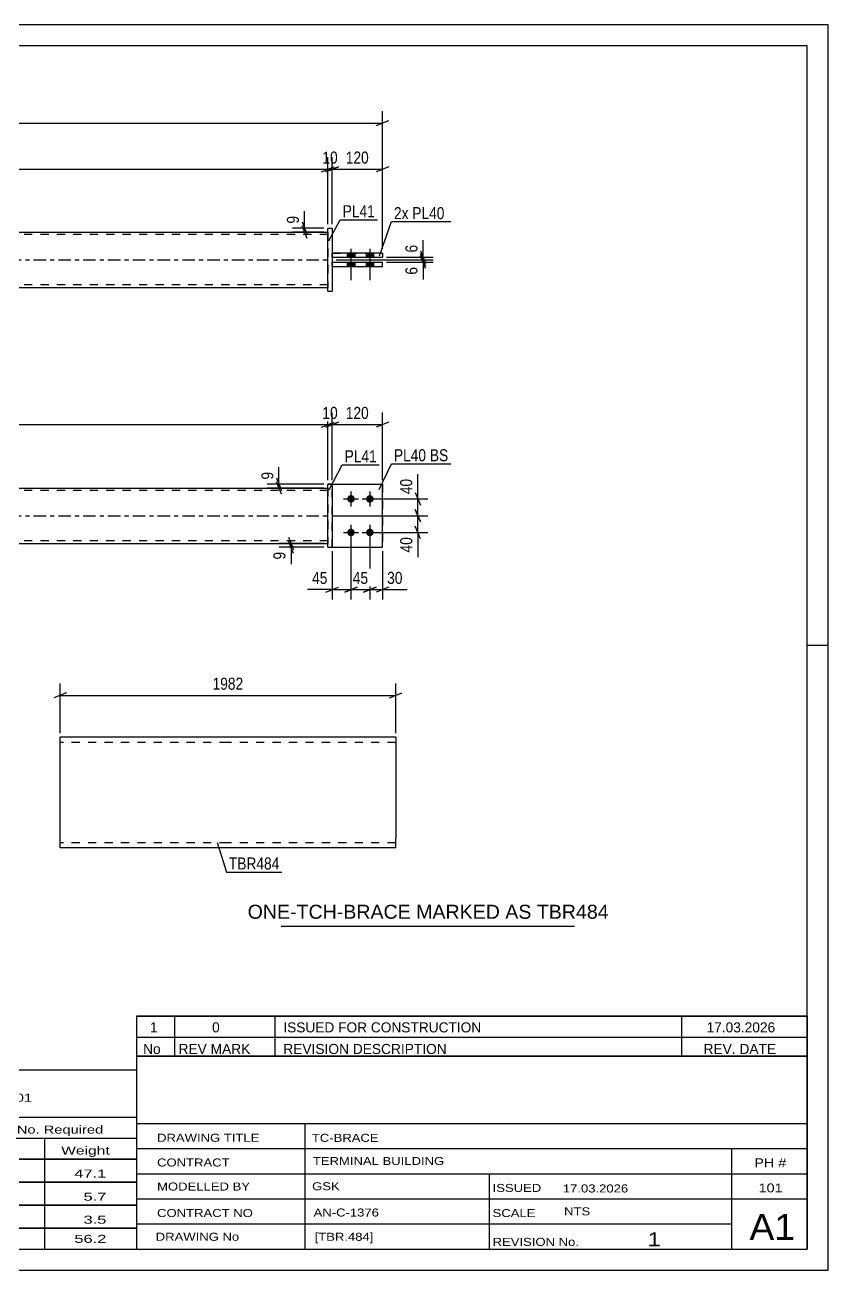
# Model space of a CAD drawing. Header units: millimetres. Extents: x 0 to 420, y 0 to 297.
# Drawn here: x 228.3 to 420, y 0 to 297 of the extents above; entities that cross this region are included whole.
import ezdxf

# ---------------------------------------------------------------- set-up
doc = ezdxf.new("R2010")
doc.units = ezdxf.units.MM
doc.linetypes.add('DXK_LINE_DOT2', pattern=[3.9198, 1.9599, -1.9599])
doc.linetypes.add('DXK_LINE_DOT3', pattern=[5.9187, 2.979, -0.9799, 0.9799, -0.9799])
doc.styles.add('Arial', font='ARIAL.TTF', dxfattribs={"height": 0.2})
doc.styles.add('Arial Narrow', font='ARIALN.TTF', dxfattribs={"height": 0.2})

# ---------------------------------------------------------------- blocks, each defined once
blk = doc.blocks.new('Unknown-582683959-1127')
at = {"color": 5, "linetype": 'Continuous'}
for p, q in [((420, 297), (0, 297)), ((420, 0), (420, 297)), ((415, 292), (5, 292)), ((415, 5), (415, 292)), ((420, 149), (415, 149)), ((5, 5), (415, 5)), ((0, 0), (420, 0))]:
    blk.add_line(p, q, dxfattribs=at)
blk = doc.blocks.new('Bolt-582683959-1413 - 1364')
at = {"linetype": 'Continuous'}
for points in [[(306.15, 184.84), (306.34, 184.82), (306.52, 184.76), (306.68, 184.67), (306.82, 184.54), (306.93, 184.39), (307.01, 184.22), (307.05, 184.03), (307.05, 183.85), (307.01, 183.66), (306.93, 183.49), (306.82, 183.34), (306.68, 183.21), (306.52, 183.12), (306.34, 183.06), (306.15, 183.04), (305.96, 183.06), (305.79, 183.12), (305.62, 183.21), (305.48, 183.34), (305.37, 183.49), (305.3, 183.66), (305.26, 183.85), (305.26, 184.03), (305.3, 184.22), (305.37, 184.39), (305.48, 184.54), (305.62, 184.67), (305.79, 184.76), (305.96, 184.82)], [(310.65, 184.84), (310.84, 184.82), (311.02, 184.76), (311.18, 184.67), (311.32, 184.54), (311.43, 184.39), (311.51, 184.22), (311.55, 184.03), (311.55, 183.85), (311.51, 183.66), (311.43, 183.49), (311.32, 183.34), (311.18, 183.21), (311.02, 183.12), (310.84, 183.06), (310.65, 183.04), (310.46, 183.06), (310.29, 183.12), (310.12, 183.21), (309.98, 183.34), (309.87, 183.49), (309.8, 183.66), (309.76, 183.85), (309.76, 184.03), (309.8, 184.22), (309.87, 184.39), (309.98, 184.54), (310.12, 184.67), (310.29, 184.76), (310.46, 184.82)], [(306.15, 176.84), (306.34, 176.82), (306.52, 176.76), (306.68, 176.67), (306.82, 176.54), (306.93, 176.39), (307.01, 176.22), (307.05, 176.03), (307.05, 175.85), (307.01, 175.66), (306.93, 175.49), (306.82, 175.34), (306.68, 175.21), (306.52, 175.12), (306.34, 175.06), (306.15, 175.04), (305.96, 175.06), (305.79, 175.12), (305.62, 175.21), (305.48, 175.34), (305.37, 175.49), (305.3, 175.66), (305.26, 175.85), (305.26, 176.03), (305.3, 176.22), (305.37, 176.39), (305.48, 176.54), (305.62, 176.67), (305.79, 176.76), (305.96, 176.82)], [(310.65, 176.84), (310.84, 176.82), (311.02, 176.76), (311.18, 176.67), (311.32, 176.54), (311.43, 176.39), (311.51, 176.22), (311.55, 176.03), (311.55, 175.85), (311.51, 175.66), (311.43, 175.49), (311.32, 175.34), (311.18, 175.21), (311.02, 175.12), (310.84, 175.06), (310.65, 175.04), (310.46, 175.06), (310.29, 175.12), (310.12, 175.21), (309.98, 175.34), (309.87, 175.49), (309.8, 175.66), (309.76, 175.85), (309.76, 176.03), (309.8, 176.22), (309.87, 176.39), (309.98, 176.54), (310.12, 176.67), (310.29, 176.76), (310.46, 176.82)]]:
    blk.add_hatch(color=1, dxfattribs=at).paths.add_polyline_path(points)
at = {"color": 1, "linetype": 'Continuous'}
for p, q in [((306.15, 185.74), (306.15, 182.14)), ((310.65, 185.74), (310.65, 182.14)), ((304.35, 183.94), (307.95, 183.94)), ((308.85, 183.94), (312.45, 183.94)), ((304.35, 175.94), (307.95, 175.94)), ((306.15, 177.74), (306.15, 174.14)), ((308.85, 175.94), (312.45, 175.94)), ((310.65, 177.74), (310.65, 174.14))]:
    blk.add_line(p, q, dxfattribs=at)
blk = doc.blocks.new('Part-582683959-1424 - 1364')
at = {"color": 2, "linetype": 'Continuous'}
for p, q in [((301.65, 187.44), (300.65, 187.44)), ((300.65, 172.44), (300.65, 187.44)), ((301.65, 187.44), (301.65, 172.44)), ((300.65, 172.44), (300.65, 172.44)), ((300.65, 172.44), (301.65, 172.44))]:
    blk.add_line(p, q, dxfattribs=at)
at = {"color": 7, "linetype": 'DXK_LINE_DOT2'}
for p, q in [((300.65, 187.44), (300.65, 187.44)), ((300.65, 187.44), (301.65, 187.44)), ((301.65, 187.44), (301.65, 187.44)), ((300.65, 172.44), (301.65, 172.44))]:
    blk.add_line(p, q, dxfattribs=at)
blk = doc.blocks.new('Part-582683959-1439 - 1364')
at = {"linetype": 'Continuous'}
blk.add_hatch(color=2, dxfattribs=at).paths.add_polyline_path([(154.55, 186.54), (153.75, 187.94), (155.35, 187.94)])
at = {"color": 2, "linetype": 'Continuous'}
for p, q in [((154.55, 186.54), (153.75, 187.94)), ((153.75, 187.94), (155.35, 187.94)), ((155.35, 187.94), (154.55, 186.54)), ((124.55, 186.54), (212.55, 186.54)), ((212.65, 186.54), (300.65, 186.54)), ((124.55, 173.34), (212.55, 173.34)), ((212.65, 173.34), (300.65, 173.34))]:
    blk.add_line(p, q, dxfattribs=at)
at = {"color": 7, "linetype": 'DXK_LINE_DOT2'}
for p, q in [((124.55, 173.34), (124.55, 186.54)), ((212.55, 185.94), (124.55, 185.94)), ((300.65, 185.94), (212.65, 185.94)), ((300.65, 186.54), (300.65, 173.34)), ((212.55, 173.94), (124.55, 173.94)), ((300.65, 173.94), (212.65, 173.94))]:
    blk.add_line(p, q, dxfattribs=at)
at = {"color": 7, "linetype": 'DXK_LINE_DOT3'}
for p, q in [((124.55, 179.94), (212.55, 179.94)), ((212.65, 179.94), (300.65, 179.94))]:
    blk.add_line(p, q, dxfattribs=at)
at = {"color": 2, "linetype": 'Continuous'}
blk.add_circle((154.55, 187.44), 1, dxfattribs=at)
blk = doc.blocks.new('Part-582683959-1444 - 1364')
at = {"color": 2, "linetype": 'Continuous'}
for p, q in [((301.65, 187.44), (313.65, 187.44)), ((313.65, 187.44), (313.65, 187.44)), ((313.65, 172.44), (313.65, 187.44)), ((301.65, 172.44), (313.65, 172.44))]:
    blk.add_line(p, q, dxfattribs=at)
at = {"color": 7, "linetype": 'DXK_LINE_DOT2'}
for p, q in [((301.65, 187.44), (313.65, 187.44)), ((301.65, 172.44), (301.65, 187.44)), ((313.65, 187.44), (313.65, 187.44)), ((301.65, 172.44), (301.65, 172.44)), ((301.65, 172.44), (313.65, 172.44))]:
    blk.add_line(p, q, dxfattribs=at)
blk = doc.blocks.new('Part-582683959-1449 - 1364')
at = {"color": 7, "linetype": 'DXK_LINE_DOT2'}
for p, q in [((301.65, 187.44), (313.65, 187.44)), ((301.65, 172.44), (301.65, 187.44)), ((301.65, 187.44), (313.65, 187.44)), ((313.65, 187.44), (313.65, 187.44)), ((313.65, 187.44), (313.65, 172.44)), ((301.65, 172.44), (301.65, 172.44)), ((301.65, 172.44), (313.65, 172.44)), ((301.65, 172.44), (313.65, 172.44))]:
    blk.add_line(p, q, dxfattribs=at)
blk = doc.blocks.new('Part-582683959-1751 - 1745')
at = {"linetype": 'Continuous'}
blk.add_hatch(color=2, dxfattribs=at).paths.add_polyline_path([(154.55, 240.99), (153.75, 242.39), (155.35, 242.39)])
at = {"color": 2, "linetype": 'Continuous'}
for p, q in [((124.55, 247.59), (212.55, 247.59)), ((212.65, 247.59), (300.65, 247.59)), ((154.55, 240.99), (153.75, 242.39)), ((153.75, 242.39), (155.35, 242.39)), ((155.35, 242.39), (154.55, 240.99)), ((124.55, 234.39), (212.55, 234.39)), ((212.65, 234.39), (300.65, 234.39))]:
    blk.add_line(p, q, dxfattribs=at)
at = {"color": 7, "linetype": 'DXK_LINE_DOT2'}
for p, q in [((124.55, 247.59), (124.55, 234.39)), ((212.55, 246.99), (124.55, 246.99)), ((300.65, 246.99), (212.65, 246.99)), ((300.65, 247.59), (300.65, 234.39)), ((212.55, 234.99), (124.55, 234.99)), ((300.65, 234.99), (212.65, 234.99))]:
    blk.add_line(p, q, dxfattribs=at)
at = {"color": 7, "linetype": 'DXK_LINE_DOT3'}
for p, q in [((124.55, 240.99), (212.55, 240.99)), ((212.65, 240.99), (300.65, 240.99))]:
    blk.add_line(p, q, dxfattribs=at)
at = {"color": 2, "linetype": 'Continuous'}
blk.add_circle((154.55, 241.89), 1, dxfattribs=at)
blk = doc.blocks.new('Part-582683959-1756 - 1745')
at = {"color": 2, "linetype": 'Continuous'}
for p, q in [((301.65, 240.39), (313.65, 240.39)), ((301.65, 239.39), (301.65, 240.39)), ((301.65, 239.39), (301.65, 239.39)), ((301.65, 239.39), (313.65, 239.39)), ((313.65, 239.39), (313.65, 240.39))]:
    blk.add_line(p, q, dxfattribs=at)
at = {"color": 7, "linetype": 'DXK_LINE_DOT2'}
for p, q in [((301.65, 240.39), (313.65, 240.39)), ((301.65, 239.39), (313.65, 239.39))]:
    blk.add_line(p, q, dxfattribs=at)
blk = doc.blocks.new('Part-582683959-1761 - 1745')
at = {"color": 2, "linetype": 'Continuous'}
for p, q in [((313.65, 242.59), (301.65, 242.59)), ((301.65, 241.59), (301.65, 242.59)), ((301.65, 241.59), (301.65, 241.59)), ((301.65, 241.59), (313.65, 241.59)), ((313.65, 242.59), (313.65, 241.59))]:
    blk.add_line(p, q, dxfattribs=at)
at = {"color": 7, "linetype": 'DXK_LINE_DOT2'}
for p, q in [((301.65, 242.59), (301.65, 242.59)), ((301.65, 242.59), (313.65, 242.59)), ((301.65, 241.59), (313.65, 241.59)), ((313.65, 242.59), (313.65, 242.59))]:
    blk.add_line(p, q, dxfattribs=at)
blk = doc.blocks.new('Part-582683959-1766 - 1745')
at = {"color": 2, "linetype": 'Continuous'}
for p, q in [((300.65, 248.49), (300.65, 248.49)), ((300.65, 233.49), (300.65, 248.49)), ((300.65, 248.49), (301.65, 248.49)), ((301.65, 248.49), (301.65, 248.49)), ((301.65, 248.49), (301.65, 233.49)), ((300.65, 233.49), (301.65, 233.49)), ((300.65, 233.49), (300.65, 233.49)), ((301.65, 233.49), (301.65, 233.49))]:
    blk.add_line(p, q, dxfattribs=at)
at = {"color": 7, "linetype": 'DXK_LINE_DOT2'}
for p, q in [((300.65, 248.49), (300.65, 248.49)), ((300.65, 248.49), (301.65, 248.49)), ((300.65, 233.49), (301.65, 233.49))]:
    blk.add_line(p, q, dxfattribs=at)
blk = doc.blocks.new('Bolt-582683959-1782 - 1745')
at = {"linetype": 'Continuous'}
for points in [[(307.05, 242.59), (305.25, 242.59), (305.25, 241.59), (307.05, 241.59)], [(307.05, 242.59), (305.25, 242.59), (305.25, 241.59), (307.05, 241.59)], [(311.55, 242.59), (309.75, 242.59), (309.75, 241.59), (311.55, 241.59)], [(311.55, 242.59), (309.75, 242.59), (309.75, 241.59), (311.55, 241.59)], [(307.05, 240.39), (305.25, 240.39), (305.25, 239.39), (307.05, 239.39)], [(307.05, 240.39), (305.25, 240.39), (305.25, 239.39), (307.05, 239.39)], [(311.55, 240.39), (309.75, 240.39), (309.75, 239.39), (311.55, 239.39)], [(311.55, 240.39), (309.75, 240.39), (309.75, 239.39), (311.55, 239.39)]]:
    blk.add_hatch(color=1, dxfattribs=at).paths.add_polyline_path(points)
at = {"color": 1, "linetype": 'Continuous'}
for p, q in [((306.15, 243.59), (306.15, 236.09)), ((306.15, 243.59), (306.15, 236.09)), ((310.65, 243.59), (310.65, 236.09)), ((310.65, 243.59), (310.65, 236.09)), ((305.25, 242.59), (305.25, 241.59)), ((305.25, 242.59), (305.25, 241.59)), ((307.05, 242.59), (307.05, 241.59)), ((307.05, 242.59), (307.05, 241.59)), ((309.75, 242.59), (309.75, 241.59)), ((309.75, 242.59), (309.75, 241.59)), ((311.55, 242.59), (311.55, 241.59)), ((311.55, 242.59), (311.55, 241.59)), ((305.25, 240.39), (305.25, 239.39)), ((305.25, 240.39), (305.25, 239.39)), ((307.05, 240.39), (307.05, 239.39)), ((307.05, 240.39), (307.05, 239.39)), ((309.75, 240.39), (309.75, 239.39)), ((309.75, 240.39), (309.75, 239.39)), ((311.55, 240.39), (311.55, 239.39)), ((311.55, 240.39), (311.55, 239.39))]:
    blk.add_line(p, q, dxfattribs=at)
blk = doc.blocks.new('Part-582683959-2260 - 2254')
at = {"color": 2, "linetype": 'Continuous'}
for p, q in [((276.73, 127.08), (236.73, 127.08)), ((236.73, 100.86), (236.73, 127.08)), ((316.83, 127.08), (276.83, 127.08)), ((316.83, 127.08), (316.83, 103.08)), ((316.83, 100.68), (316.83, 103.08)), ((236.73, 100.68), (236.73, 100.86)), ((276.73, 100.68), (236.73, 100.68)), ((316.83, 100.68), (276.83, 100.68))]:
    blk.add_line(p, q, dxfattribs=at)
at = {"color": 7, "linetype": 'DXK_LINE_DOT2'}
for p, q in [((276.73, 125.88), (236.73, 125.88)), ((316.83, 125.88), (276.83, 125.88)), ((316.83, 125.88), (316.83, 125.79)), ((316.83, 125.79), (316.83, 125.88)), ((316.83, 125.6), (316.83, 125.79)), ((316.83, 125.79), (316.83, 125.6)), ((236.73, 101.88), (236.73, 101.97)), ((276.73, 101.88), (236.73, 101.88)), ((316.83, 101.88), (276.83, 101.88)), ((316.83, 101.97), (316.83, 102.62)), ((316.83, 101.88), (316.83, 101.97))]:
    blk.add_line(p, q, dxfattribs=at)
blk = doc.blocks.new('StraightDimension-582683959-1681 - 1364')
at = {"color": 7, "linetype": 'Continuous'}
for p, q in [((321.5, 181.44), (322.7, 178.44)), ((301.65, 179.94), (324.5, 179.94)), ((322.1, 175.94), (322.1, 179.94)), ((311.65, 175.94), (324.5, 175.94)), ((322.7, 174.44), (321.5, 177.44))]:
    blk.add_line(p, q, dxfattribs=at)
at = {"color": 0}
blk.add_wipeout([(321.35, 175.41), (317.15, 175.41), (317.15, 170.56), (321.35, 170.56)], dxfattribs=at)
at = {"color": 7, "linetype": 'Continuous'}
blk.add_line((322.1, 175.94), (322.1, 170.03), dxfattribs=at)
blk.add_line((322.1, 175.94), (322.1, 170.03), dxfattribs=at)
at = {"color": 3, "style": 'Arial Narrow'}
blk.add_text('40', height=2.863, rotation=90.0002, dxfattribs=at).set_placement((320.75, 171.16))
blk = doc.blocks.new('StraightDimension-582683959-1502 - 1364')
at = {"color": 7, "linetype": 'Continuous'}
for p, q in [((126.05, 202.27), (123.05, 201.07)), ((124.55, 188.44), (124.55, 204.52)), ((299.15, 201.07), (302.15, 202.27)), ((300.65, 188.44), (300.65, 204.52)), ((124.55, 201.67), (300.65, 201.67))]:
    blk.add_line(p, q, dxfattribs=at)
at = {"color": 0}
blk.add_wipeout([(216.86, 202.42), (216.86, 206.62), (208.35, 206.62), (208.35, 202.42)], dxfattribs=at)
at = {"color": 3, "style": 'Arial Narrow'}
blk.add_text('1982', height=2.863, dxfattribs=at).set_placement((208.95, 203.02))
blk = doc.blocks.new('StraightDimension-582683959-1511 - 1364')
at = {"color": 7, "linetype": 'Continuous'}
for p, q in [((299.15, 201.07), (302.15, 202.27)), ((303.15, 202.27), (300.15, 201.07)), ((300.65, 188.44), (300.65, 204.52)), ((301.65, 188.44), (301.65, 204.52)), ((300.65, 201.67), (301.65, 201.67))]:
    blk.add_line(p, q, dxfattribs=at)
at = {"color": 0}
blk.add_wipeout([(303.58, 202.42), (303.58, 206.62), (298.72, 206.62), (298.72, 202.42)], dxfattribs=at)
at = {"color": 3, "style": 'Arial Narrow'}
blk.add_text('10', height=2.863, dxfattribs=at).set_placement((299.32, 203.02))
blk = doc.blocks.new('StraightDimension-582683959-1529 - 1364')
at = {"color": 7, "linetype": 'Continuous'}
for p, q in [((300.15, 201.07), (303.15, 202.27)), ((301.65, 188.44), (301.65, 204.52)), ((315.15, 202.27), (312.15, 201.07)), ((313.65, 188.44), (313.65, 204.52)), ((301.65, 201.67), (313.65, 201.67))]:
    blk.add_line(p, q, dxfattribs=at)
at = {"color": 0}
blk.add_wipeout([(310.99, 202.42), (310.99, 206.62), (304.31, 206.62), (304.31, 202.42)], dxfattribs=at)
at = {"color": 3, "style": 'Arial Narrow'}
blk.add_text('120', height=2.863, dxfattribs=at).set_placement((304.91, 203.02))
blk = doc.blocks.new('StraightDimension-582683959-1632 - 1364')
at = {"color": 7, "linetype": 'Continuous'}
for p, q in [((299.65, 173.34), (289, 173.34)), ((299.65, 172.44), (289, 172.44)), ((291.25, 174.84), (292.45, 171.84)), ((292.45, 170.94), (291.25, 173.94)), ((291.85, 172.44), (291.85, 173.34))]:
    blk.add_line(p, q, dxfattribs=at)
at = {"color": 0}
blk.add_wipeout([(291.1, 171.91), (286.9, 171.91), (286.9, 168.89), (291.1, 168.89)], dxfattribs=at)
at = {"color": 7, "linetype": 'Continuous'}
blk.add_line((291.85, 172.44), (291.85, 168.36), dxfattribs=at)
blk.add_line((291.85, 172.44), (291.85, 168.36), dxfattribs=at)
at = {"color": 3, "style": 'Arial Narrow'}
blk.add_text('9', height=2.86, rotation=90.0002, dxfattribs=at).set_placement((290.5, 169.49))
blk = doc.blocks.new('StraightDimension-582683959-1641 - 1364')
at = {"color": 7, "linetype": 'Continuous'}
for p, q in [((310.65, 174.94), (310.65, 159.92)), ((313.65, 171.44), (313.65, 159.92)), ((309.15, 161.72), (312.15, 162.92)), ((310.65, 162.32), (313.65, 162.32)), ((315.15, 162.92), (312.15, 161.72))]:
    blk.add_line(p, q, dxfattribs=at)
at = {"color": 0}
blk.add_wipeout([(319.03, 163.07), (319.03, 167.27), (314.18, 167.27), (314.18, 163.07)], dxfattribs=at)
at = {"color": 7, "linetype": 'Continuous'}
blk.add_line((313.65, 162.32), (319.56, 162.32), dxfattribs=at)
blk.add_line((313.65, 162.32), (319.56, 162.32), dxfattribs=at)
at = {"color": 3, "style": 'Arial Narrow'}
blk.add_text('30', height=2.863, dxfattribs=at).set_placement((314.78, 163.67))
blk = doc.blocks.new('StraightDimension-582683959-1654 - 1364')
at = {"color": 7, "linetype": 'Continuous'}
for p, q in [((306.15, 174.94), (306.15, 159.92)), ((310.65, 174.94), (310.65, 159.92)), ((304.65, 161.72), (307.65, 162.92)), ((306.15, 162.32), (310.65, 162.32)), ((312.15, 162.92), (309.15, 161.72))]:
    blk.add_line(p, q, dxfattribs=at)
at = {"color": 0}
blk.add_wipeout([(310.83, 163.07), (310.83, 167.27), (305.97, 167.27), (305.97, 163.07)], dxfattribs=at)
at = {"color": 3, "style": 'Arial Narrow'}
blk.add_text('45', height=2.863, dxfattribs=at).set_placement((306.57, 163.67))
blk = doc.blocks.new('StraightDimension-582683959-1664 - 1364')
at = {"color": 7, "linetype": 'Continuous'}
for p, q in [((306.15, 174.94), (306.15, 159.92)), ((301.65, 171.44), (301.65, 159.92)), ((300.15, 161.72), (303.15, 162.92)), ((301.65, 162.32), (306.15, 162.32)), ((307.65, 162.92), (304.65, 161.72))]:
    blk.add_line(p, q, dxfattribs=at)
at = {"color": 0}
blk.add_wipeout([(301.13, 163.07), (301.13, 167.27), (296.27, 167.27), (296.27, 163.07)], dxfattribs=at)
at = {"color": 7, "linetype": 'Continuous'}
blk.add_line((301.65, 162.32), (295.75, 162.32), dxfattribs=at)
blk.add_line((301.65, 162.32), (295.75, 162.32), dxfattribs=at)
at = {"color": 3, "style": 'Arial Narrow'}
blk.add_text('45', height=2.863, dxfattribs=at).set_placement((296.87, 163.67))
blk = doc.blocks.new('StraightDimension-582683959-1694 - 1364')
at = {"color": 7, "linetype": 'Continuous'}
for p, q in [((321.5, 185.44), (322.7, 182.44)), ((311.65, 183.94), (324.5, 183.94)), ((322.7, 178.44), (321.5, 181.44)), ((322.1, 179.94), (322.1, 183.94)), ((301.65, 179.94), (324.5, 179.94))]:
    blk.add_line(p, q, dxfattribs=at)
at = {"color": 0}
blk.add_wipeout([(321.35, 189.32), (317.15, 189.32), (317.15, 184.46), (321.35, 184.46)], dxfattribs=at)
at = {"color": 7, "linetype": 'Continuous'}
blk.add_line((322.1, 183.94), (322.1, 189.85), dxfattribs=at)
blk.add_line((322.1, 183.94), (322.1, 189.85), dxfattribs=at)
at = {"color": 3, "style": 'Arial Narrow'}
blk.add_text('40', height=2.863, rotation=90.0002, dxfattribs=at).set_placement((320.75, 185.06))
blk = doc.blocks.new('StraightDimension-582683959-1708 - 1364')
at = {"color": 7, "linetype": 'Continuous'}
for p, q in [((299.65, 187.44), (286.12, 187.44)), ((288.37, 188.94), (289.57, 185.94)), ((289.57, 185.04), (288.37, 188.04)), ((288.97, 186.54), (288.97, 187.44)), ((299.65, 186.54), (286.12, 186.54))]:
    blk.add_line(p, q, dxfattribs=at)
at = {"color": 0}
blk.add_wipeout([(288.22, 190.99), (284.02, 190.99), (284.02, 187.96), (288.22, 187.96)], dxfattribs=at)
at = {"color": 7, "linetype": 'Continuous'}
blk.add_line((288.97, 187.44), (288.97, 191.52), dxfattribs=at)
blk.add_line((288.97, 187.44), (288.97, 191.52), dxfattribs=at)
at = {"color": 3, "style": 'Arial Narrow'}
blk.add_text('9', height=2.86, rotation=90.0002, dxfattribs=at).set_placement((287.62, 188.56))
blk = doc.blocks.new('StraightDimension-582683959-1902 - 1745')
at = {"color": 7, "linetype": 'Continuous'}
for p, q in [((300.65, 249.49), (300.65, 265.43)), ((301.65, 249.49), (301.65, 265.43)), ((299.15, 261.98), (302.15, 263.18)), ((303.15, 263.18), (300.15, 261.98)), ((300.65, 262.58), (301.65, 262.58))]:
    blk.add_line(p, q, dxfattribs=at)
at = {"color": 0}
blk.add_wipeout([(303.58, 263.33), (303.58, 267.53), (298.72, 267.53), (298.72, 263.33)], dxfattribs=at)
at = {"color": 3, "style": 'Arial Narrow'}
blk.add_text('10', height=2.863, dxfattribs=at).set_placement((299.32, 263.93))
blk = doc.blocks.new('StraightDimension-582683959-1787 - 1745')
at = {"color": 7, "linetype": 'Continuous'}
for p, q in [((294.47, 249.99), (295.67, 246.99)), ((299.65, 248.49), (292.22, 248.49)), ((299.65, 247.59), (292.22, 247.59)), ((295.67, 246.09), (294.47, 249.09)), ((295.07, 247.59), (295.07, 248.49))]:
    blk.add_line(p, q, dxfattribs=at)
at = {"color": 0}
blk.add_wipeout([(294.32, 252.04), (290.12, 252.04), (290.12, 249.01), (294.32, 249.01)], dxfattribs=at)
at = {"color": 7, "linetype": 'Continuous'}
blk.add_line((295.07, 248.49), (295.07, 252.56), dxfattribs=at)
blk.add_line((295.07, 248.49), (295.07, 252.56), dxfattribs=at)
at = {"color": 3, "style": 'Arial Narrow'}
blk.add_text('9', height=2.86, rotation=90.0002, dxfattribs=at).set_placement((293.72, 249.61))
blk = doc.blocks.new('StraightDimension-582683959-1798 - 1745')
at = {"color": 7, "linetype": 'Continuous'}
for p, q in [((302.65, 240.99), (325.75, 240.99)), ((322.75, 242.49), (323.95, 239.49)), ((323.95, 238.89), (322.75, 241.89)), ((323.35, 240.39), (323.35, 240.99)), ((314.65, 240.39), (325.75, 240.39))]:
    blk.add_line(p, q, dxfattribs=at)
at = {"color": 0}
blk.add_wipeout([(322.6, 239.86), (318.4, 239.86), (318.4, 236.83), (322.6, 236.83)], dxfattribs=at)
at = {"color": 7, "linetype": 'Continuous'}
blk.add_line((323.35, 240.39), (323.35, 236.31), dxfattribs=at)
blk.add_line((323.35, 240.39), (323.35, 236.31), dxfattribs=at)
at = {"color": 3, "style": 'Arial Narrow'}
blk.add_text('6', height=2.86, rotation=90.0002, dxfattribs=at).set_placement((322, 237.43))
blk = doc.blocks.new('StraightDimension-582683959-1807 - 1745')
at = {"color": 7, "linetype": 'Continuous'}
for p, q in [((302.65, 240.99), (325.75, 240.99)), ((314.65, 241.59), (325.75, 241.59)), ((322.75, 243.09), (323.95, 240.09)), ((323.95, 239.49), (322.75, 242.49)), ((323.35, 240.99), (323.35, 241.59))]:
    blk.add_line(p, q, dxfattribs=at)
at = {"color": 0}
blk.add_wipeout([(322.6, 245.14), (318.4, 245.14), (318.4, 242.11), (322.6, 242.11)], dxfattribs=at)
at = {"color": 7, "linetype": 'Continuous'}
blk.add_line((323.35, 241.59), (323.35, 245.66), dxfattribs=at)
blk.add_line((323.35, 241.59), (323.35, 245.66), dxfattribs=at)
at = {"color": 3, "style": 'Arial Narrow'}
blk.add_text('6', height=2.86, rotation=90.0002, dxfattribs=at).set_placement((322, 242.71))
blk = doc.blocks.new('StraightDimension-582683959-1892 - 1745')
at = {"color": 7, "linetype": 'Continuous'}
for p, q in [((124.55, 249.49), (124.55, 265.43)), ((300.65, 249.49), (300.65, 265.43)), ((126.05, 263.18), (123.05, 261.98)), ((124.55, 262.58), (300.65, 262.58)), ((299.15, 261.98), (302.15, 263.18))]:
    blk.add_line(p, q, dxfattribs=at)
at = {"color": 0}
blk.add_wipeout([(216.86, 263.33), (216.86, 267.53), (208.35, 267.53), (208.35, 263.33)], dxfattribs=at)
at = {"color": 3, "style": 'Arial Narrow'}
blk.add_text('1982', height=2.863, dxfattribs=at).set_placement((208.95, 263.93))
blk = doc.blocks.new('StraightDimension-582683959-1912 - 1745')
at = {"color": 7, "linetype": 'Continuous'}
for p, q in [((301.65, 249.49), (301.65, 265.43)), ((313.65, 243.59), (313.65, 265.43)), ((300.15, 261.98), (303.15, 263.18)), ((301.65, 262.58), (313.65, 262.58)), ((315.15, 263.18), (312.15, 261.98))]:
    blk.add_line(p, q, dxfattribs=at)
at = {"color": 0}
blk.add_wipeout([(310.99, 263.33), (310.99, 267.53), (304.31, 267.53), (304.31, 263.33)], dxfattribs=at)
at = {"color": 3, "style": 'Arial Narrow'}
blk.add_text('120', height=2.863, dxfattribs=at).set_placement((304.91, 263.93))
blk = doc.blocks.new('StraightDimension-582683959-1923 - 1745')
at = {"color": 7, "linetype": 'Continuous'}
for p, q in [((111.55, 243.59), (111.55, 276.44)), ((313.65, 243.59), (313.65, 276.44)), ((113.05, 274.19), (110.05, 272.99)), ((111.55, 273.59), (313.65, 273.59)), ((312.15, 272.99), (315.15, 274.19))]:
    blk.add_line(p, q, dxfattribs=at)
at = {"color": 0}
blk.add_wipeout([(216.86, 274.34), (216.86, 278.54), (208.35, 278.54), (208.35, 274.34)], dxfattribs=at)
at = {"color": 3, "style": 'Arial Narrow'}
blk.add_text('2242', height=2.863, dxfattribs=at).set_placement((208.95, 274.94))
blk = doc.blocks.new('StraightDimension-582683959-2264 - 2254')
at = {"color": 7, "linetype": 'Continuous'}
for p, q in [((236.73, 128.08), (236.73, 139.93)), ((316.83, 128.08), (316.83, 139.93)), ((238.23, 137.68), (235.23, 136.48)), ((236.73, 137.08), (316.83, 137.08)), ((315.33, 136.48), (318.33, 137.68))]:
    blk.add_line(p, q, dxfattribs=at)
at = {"color": 0}
blk.add_wipeout([(281.04, 137.83), (281.04, 142.03), (272.52, 142.03), (272.52, 137.83)], dxfattribs=at)
at = {"color": 3, "style": 'Arial Narrow'}
blk.add_text('1982', height=2.863, dxfattribs=at).set_placement((273.12, 138.43))
blk = doc.blocks.new('Unknown-582683959-2789')
at = {"color": 7, "linetype": 'Continuous'}
for p, q in [((95, 47.75), (255, 47.75)), ((95, 36.5), (95, 47.75)), ((255, 47.75), (255, 36.5)), ((95, 36.5), (255, 36.5)), ((95, 36.5), (95, 31.5)), ((255, 36.5), (255, 31.5)), ((95, 31.5), (255, 31.5)), ((95, 31.5), (95, 26.5)), ((119, 31.5), (119, 26.5)), ((154.5, 31.5), (154.5, 26.5)), ((180.5, 31.5), (180.5, 26.5)), ((193.5, 31.5), (193.5, 26.5)), ((211, 31.5), (211, 26.5)), ((233, 31.5), (233, 26.5)), ((255, 31.5), (255, 26.5)), ((95, 26.5), (255, 26.5)), ((95, 26.45), (95, 21.05)), ((95, 26.45), (255, 26.45)), ((119, 26.5), (119, 21)), ((154.5, 26.5), (154.5, 21)), ((180.5, 26.5), (180.5, 21)), ((193.5, 26.5), (193.5, 21)), ((211, 26.5), (211, 21)), ((233, 26.5), (233, 21)), ((255, 26.45), (255, 21.05)), ((95, 21.05), (255, 21.05)), ((95, 20.95), (95, 15.55)), ((95, 20.95), (255, 20.95)), ((119, 21), (119, 15.5)), ((154.5, 21), (154.5, 15.5)), ((180.5, 21), (180.5, 15.5)), ((193.5, 21), (193.5, 15.5)), ((211, 21), (211, 15.5)), ((233, 21), (233, 15.5)), ((255, 20.95), (255, 15.55)), ((95, 15.55), (255, 15.55)), ((95, 15.45), (95, 10.05)), ((95, 15.45), (255, 15.45)), ((119, 15.5), (119, 10)), ((154.5, 15.5), (154.5, 10)), ((180.5, 15.5), (180.5, 10)), ((193.5, 15.5), (193.5, 10)), ((211, 15.5), (211, 10)), ((233, 15.5), (233, 10)), ((255, 15.45), (255, 10.05)), ((95, 10.05), (255, 10.05)), ((95, 10), (255, 10)), ((95, 10), (95, 5)), ((211, 10), (211, 5)), ((233, 10), (233, 5)), ((255, 10), (255, 5)), ((95, 5), (255, 5))]:
    blk.add_line(p, q, dxfattribs=at)
at = {"color": 7, "style": 'Arial Narrow'}
for s, height, width, p in [('GENERAL NOTES & WELD DETAILS :', 2.8633, 1.4, (96.15, 40.06)), ('REFER TYP DRAWING TYP-01', 1.9089, 1.6, (179.7, 40.16)), ("MATERIAL LIST FOR ASSEMBLY MK'D", 1.9089, 1.6, (96.15, 32.56)), ('TBR484', 1.909, 1.794707, (187.59, 32.47)), ('1', 1.91, 1.794707, (217.08, 32.56)), ('No. Required', 1.9089, 1.6, (226.41, 32.56)), ('Mark', 1.909, 1.7, (96.34, 27.5)), ('Profile', 1.909, 1.7, (129.41, 27.5)), ('Material', 1.909, 1.7, (159.54, 27.56)), ('No.', 1.909, 1.7, (184.5, 27.56)), ('Length', 1.909, 1.7, (195, 27.56)), ('Area', 1.909, 1.7, (217.5, 27.56)), ('Weight', 1.909, 1.7, (237, 27.56))]:
    blk.add_text(s, height=height, dxfattribs=dict(at, width=width)).set_placement(p)
at = {"color": 7, "linetype": 'Continuous', "style": 'Arial Narrow'}
for s, height, width, p in [('TBR484', 1.909, 1.794707, (96.5, 22.06)), ('SHS132*6', 1.909, 1.794707, (121, 22.06)), ('E350', 1.909, 1.794707, (160.74, 22.06)), ('1', 1.91, 1.794707, (184.86, 22.06)), ('1982', 1.909, 1.794707, (197.58, 22.06)), ('1.0', 1.909, 1.794707, (221.32, 22.06)), ('47.1', 1.909, 1.794707, (240.14, 22.06)), ('PL40', 1.909, 1.794707, (96.5, 16.56)), ('PL10*120', 1.909, 1.794707, (121, 16.56)), ('E350', 1.909, 1.794707, (160.74, 16.56)), ('4', 1.91, 1.794707, (184.86, 16.56)), ('150', 1.909, 1.794707, (199.77, 16.56)), ('0.0', 1.909, 1.794707, (221.32, 16.56)), ('5.7', 1.909, 1.794707, (242.33, 16.56)), ('PL41', 1.909, 1.794707, (96.5, 11.06)), ('PL10*150', 1.909, 1.794707, (121, 11.06)), ('E350', 1.909, 1.794707, (160.74, 11.06)), ('2', 1.91, 1.794707, (184.86, 11.06)), ('150', 1.909, 1.794707, (199.77, 11.06)), ('0.1', 1.909, 1.794707, (221.32, 11.06)), ('3.5', 1.909, 1.794707, (242.33, 11.06)), ('Total', 1.909, 1.7, (197.33, 6.5)), ('1.3', 1.909, 1.794707, (220.83, 6.5)), ('56.2', 1.909, 1.794707, (240.14, 6.5))]:
    blk.add_text(s, height=height, dxfattribs=dict(at, width=width)).set_placement(p)
blk = doc.blocks.new('Unknown-582683959-2787')
at = {"color": 7, "linetype": 'Continuous'}
for p, q in [((255, 51.05), (255, 5)), ((255, 51.05), (415, 51.05)), ((415, 51), (415, 5)), ((255, 35), (415, 35)), ((295.14, 35), (295.14, 5)), ((255, 29), (415, 29)), ((397, 5.05), (397, 29.05)), ((255, 23), (415, 23)), ((339.14, 23), (339.14, 5)), ((255, 17), (415, 17)), ((255, 11), (397, 11)), ((255, 5), (415, 5))]:
    blk.add_line(p, q, dxfattribs=at)
at = {"color": 7, "style": 'Arial Narrow'}
for s, height, width, p in [('DRAWING TITLE', 1.9089, 1.425378, (259.88, 30.61)), ('TC-BRACE', 1.909, 1.425378, (296.81, 30.59)), ('TERMINAL BUILDING', 1.9089, 1.425378, (297.06, 25.07)), ('CONTRACT', 1.909, 1.425378, (259.88, 24.71)), ('MODELLED BY', 1.9089, 1.425378, (259.88, 18.98)), ('GSK', 1.909, 1.425378, (296.88, 19.04)), ('ISSUED', 1.909, 1.425378, (339.94, 18.64)), ('17.03.2026', 1.909, 1.425378, (356.69, 18.52)), ('CONTRACT NO', 1.9089, 1.425378, (259.88, 12.66)), ('AN-C-1376', 1.909, 1.425378, (297.23, 12.78)), ('SCALE', 1.909, 1.425378, (339.94, 12.65)), ('A1', 6.204, 1.25, (401.24, 7.2)), ('DRAWING No', 1.909, 1.425378, (259.56, 7)), ('[TBR.484]', 1.909, 1.425378, (297.46, 6.99)), ('1', 3.34, 1.5, (376.91, 5.68)), ('REVISION No.', 1.9089, 1.425378, (339.94, 5.77))]:
    blk.add_text(s, height=height, dxfattribs=dict(at, width=width)).set_placement(p)
at = {"color": 7, "linetype": 'Continuous', "style": 'Arial Narrow'}
for s, height, width, p in [('PH #', 2.1, 1.42538, (402.4, 24.55)), ('101', 2.1, 1.42538, (403.41, 18.55)), ('NTS', 1.909, 1.425378, (357, 13.05))]:
    blk.add_text(s, height=height, dxfattribs=dict(at, width=width)).set_placement(p)
blk = doc.blocks.new('Unknown-582683959-2788')
at = {"color": 7, "linetype": 'Continuous'}
for p, q in [((255, 60.55), (415, 60.55)), ((415, 60.55), (255, 60.55)), ((255, 60.55), (255, 55.55)), ((264, 60.55), (264, 55.55)), ((288, 60.55), (288, 55.55)), ((385, 60.55), (385, 55.55)), ((415, 60.55), (415, 55.55)), ((255, 55.55), (415, 55.55)), ((255, 55.55), (255, 51.05)), ((255, 55.55), (415, 55.55)), ((264, 55.55), (264, 51.05)), ((288, 55.55), (288, 51.05)), ((385, 55.55), (385, 51.05)), ((415, 55.55), (415, 51.05)), ((415, 51.05), (255, 51.05))]:
    blk.add_line(p, q, dxfattribs=at)
at = {"color": 7, "linetype": 'Continuous', "style": 'Arial Narrow'}
for s, height, width, p in [('1', 2.39, 1.196471, (258.16, 56.7)), ('0', 2.39, 1.196471, (273, 56.7)), ('ISSUED FOR CONSTRUCTION', 2.3861, 1.196471, (290, 56.7)), ('17.03.2026', 2.386, 1.196471, (391, 56.7)), ('No', 2.386, 1.2, (256.54, 51.55)), ('REV MARK', 2.386, 1.2, (265, 51.55)), ('REVISION DESCRIPTION', 2.3861, 1.2, (290, 51.55)), ('REV. DATE', 2.386, 1.2, (390.28, 51.55))]:
    blk.add_text(s, height=height, dxfattribs=dict(at, width=width)).set_placement(p)
blk = doc.blocks.new('Unknown-582683959-2790')
at = {"color": 7, "linetype": 'Continuous'}
blk.add_line((289.5, 82.05), (359.5, 82.05), dxfattribs=at)
at = {"color": 7, "style": 'Arial'}
blk.add_text('ONE-TCH-BRACE MARKED AS TBR484', height=3.3428, dxfattribs=at).set_placement((281.49, 83.8))
blk = doc.blocks.new('Mark-582683959-1420 - 1364')
at = {"color": 0}
blk.add_wipeout([(312.3, 192.69), (312.3, 195.69), (304.63, 195.69), (304.63, 192.69)], dxfattribs=at)
blk.add_wipeout([(312.3, 192.69), (312.3, 195.69), (304.63, 195.69), (304.63, 192.69)], dxfattribs=at)
at = {"color": 30, "linetype": 'Continuous'}
for p, q in [((300.96, 186.14), (304.03, 192.09)), ((304.03, 192.09), (312.9, 192.09))]:
    blk.add_line(p, q, dxfattribs=at)
at = {"color": 3, "style": 'Arial Narrow'}
blk.add_text('PL41', height=2.863, dxfattribs=at).set_placement((304.63, 192.69))
blk = doc.blocks.new('MarkSet-582683959-1730 - 1364')
at = {"color": 0}
blk.add_wipeout([(324.07, 192.92), (324.07, 195.92), (316.39, 195.92), (316.39, 192.92)], dxfattribs=at)
blk.add_wipeout([(324.07, 192.92), (324.07, 195.92), (316.39, 195.92), (316.39, 192.92)], dxfattribs=at)
at = {"color": 30, "linetype": 'Continuous'}
blk.add_line((312.9, 186.16), (315.79, 192.32), dxfattribs=at)
at = {"color": 0}
blk.add_wipeout([(329.35, 192.92), (329.35, 195.92), (324.97, 195.92), (324.97, 192.92)], dxfattribs=at)
blk.add_wipeout([(329.35, 192.92), (329.35, 195.92), (324.97, 195.92), (324.97, 192.92)], dxfattribs=at)
at = {"color": 30, "linetype": 'Continuous'}
blk.add_line((315.79, 192.32), (329.95, 192.32), dxfattribs=at)
at = {"color": 3, "style": 'Arial Narrow'}
for s, p in [('PL40', (316.39, 192.92)), ('BS', (324.97, 192.92))]:
    blk.add_text(s, height=2.863, dxfattribs=at).set_placement(p)
blk = doc.blocks.new('Mark-582683959-1762 - 1745')
at = {"color": 0}
blk.add_wipeout([(311.85, 251.14), (311.85, 254.14), (304.17, 254.14), (304.17, 251.14)], dxfattribs=at)
blk.add_wipeout([(311.85, 251.14), (311.85, 254.14), (304.17, 254.14), (304.17, 251.14)], dxfattribs=at)
at = {"color": 30, "linetype": 'Continuous'}
for p, q in [((300.88, 245.46), (303.57, 250.54)), ((303.57, 250.54), (312.45, 250.54))]:
    blk.add_line(p, q, dxfattribs=at)
at = {"color": 3, "style": 'Arial Narrow'}
blk.add_text('PL41', height=2.863, dxfattribs=at).set_placement((304.17, 251.14))
blk = doc.blocks.new('MarkSet-582683959-1955 - 1745')
at = {"color": 0}
blk.add_wipeout([(319.88, 250.67), (319.88, 253.67), (316.41, 253.67), (316.41, 250.67)], dxfattribs=at)
blk.add_wipeout([(319.88, 250.67), (319.88, 253.67), (316.41, 253.67), (316.41, 250.67)], dxfattribs=at)
at = {"color": 30, "linetype": 'Continuous'}
blk.add_line((312.95, 241.94), (315.81, 250.07), dxfattribs=at)
at = {"color": 0}
blk.add_wipeout([(328.46, 250.67), (328.46, 253.67), (320.78, 253.67), (320.78, 250.67)], dxfattribs=at)
blk.add_wipeout([(328.46, 250.67), (328.46, 253.67), (320.78, 253.67), (320.78, 250.67)], dxfattribs=at)
at = {"color": 30, "linetype": 'Continuous'}
blk.add_line((315.81, 250.07), (329.96, 250.07), dxfattribs=at)
at = {"color": 3, "style": 'Arial Narrow'}
for s, p in [('2x', (316.41, 250.67)), ('PL40', (320.78, 250.67))]:
    blk.add_text(s, height=2.863, dxfattribs=at).set_placement(p)
blk = doc.blocks.new('Mark-582683959-2256 - 2254')
at = {"color": 0}
blk.add_wipeout([(289.07, 95.55), (289.07, 98.55), (277.01, 98.55), (277.01, 95.55)], dxfattribs=at)
blk.add_wipeout([(289.07, 95.55), (289.07, 98.55), (277.01, 98.55), (277.01, 95.55)], dxfattribs=at)
at = {"color": 30, "linetype": 'Continuous'}
for p, q in [((274.25, 102.02), (276.41, 94.95)), ((276.41, 94.95), (289.67, 94.95))]:
    blk.add_line(p, q, dxfattribs=at)
at = {"color": 3, "style": 'Arial Narrow'}
blk.add_text('TBR484', height=2.863, dxfattribs=at).set_placement((277.01, 95.55))

msp = doc.modelspace()

# ---------------------------------------------------------------- block references
for name in ['Unknown-582683959-1127', 'Part-582683959-1751 - 1745', 'Part-582683959-1766 - 1745', 'Bolt-582683959-1782 - 1745', 'Part-582683959-1761 - 1745', 'Part-582683959-1756 - 1745', 'Part-582683959-1439 - 1364', 'Part-582683959-1424 - 1364', 'Part-582683959-1444 - 1364', 'Part-582683959-1449 - 1364', 'Bolt-582683959-1413 - 1364', 'Part-582683959-2260 - 2254', 'Unknown-582683959-2790', 'Unknown-582683959-2788', 'Unknown-582683959-2787', 'Unknown-582683959-2789']:
    msp.add_blockref(name, (0, 0))

# ---------------------------------------------------------------- next in the draw order: block references
for name in ['StraightDimension-582683959-1902 - 1745', 'StraightDimension-582683959-1798 - 1745', 'StraightDimension-582683959-1502 - 1364', 'StraightDimension-582683959-1681 - 1364', 'StraightDimension-582683959-1632 - 1364', 'StraightDimension-582683959-2264 - 2254', 'Mark-582683959-2256 - 2254']:
    msp.add_blockref(name, (0, 0))

# ---------------------------------------------------------------- next in the draw order: block references
for name in ['StraightDimension-582683959-1787 - 1745', 'StraightDimension-582683959-1807 - 1745', 'StraightDimension-582683959-1511 - 1364', 'StraightDimension-582683959-1641 - 1364']:
    msp.add_blockref(name, (0, 0))

# ---------------------------------------------------------------- next in the draw order: block references
for name in ['StraightDimension-582683959-1892 - 1745', 'StraightDimension-582683959-1529 - 1364', 'StraightDimension-582683959-1654 - 1364']:
    msp.add_blockref(name, (0, 0))

# ---------------------------------------------------------------- next in the draw order: block references
for name in ['StraightDimension-582683959-1912 - 1745', 'StraightDimension-582683959-1708 - 1364', 'StraightDimension-582683959-1694 - 1364', 'StraightDimension-582683959-1664 - 1364']:
    msp.add_blockref(name, (0, 0))

# ---------------------------------------------------------------- next in the draw order: block references
for name in ['StraightDimension-582683959-1923 - 1745', 'Mark-582683959-1420 - 1364']:
    msp.add_blockref(name, (0, 0))

# ---------------------------------------------------------------- next in the draw order: block references
for name in ['Mark-582683959-1762 - 1745', 'MarkSet-582683959-1730 - 1364']:
    msp.add_blockref(name, (0, 0))

# ---------------------------------------------------------------- next in the draw order: block references
msp.add_blockref('MarkSet-582683959-1955 - 1745', (0, 0))

doc.saveas('drawing.dxf')
